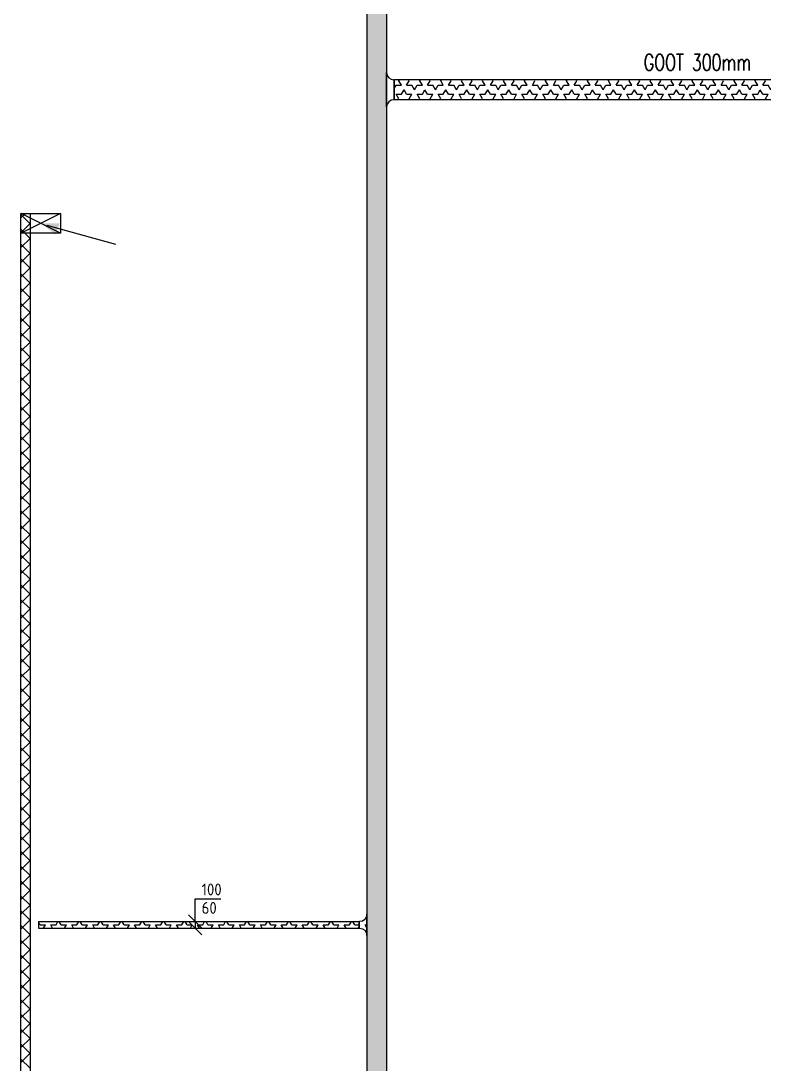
# Model space of a CAD drawing. Header units: millimetres. Extents: x -5310 to 110806, y 0 to 79600.
# Drawn here: x 45274 to 56533, y 45109 to 60917 of the extents above; entities that cross this region are included whole.
import ezdxf

# ---------------------------------------------------------------- set-up
doc = ezdxf.new("R2010")
doc.units = ezdxf.units.MM
doc.header["$LTSCALE"] = 100
for name, color, linetype in [('BL$4----_STEMPEL', 7, 'Continuous'), ('ByLayer', 2, 'Continuous'), ('EL6131--_ENERGIEBEDR (1996)', 2, 'Continuous'), ('EL6131--_GEBOUWINST (1996)', 2, 'Continuous'), ('EL6131--_KG_D', 3, 'Continuous'), ('EL6221--', 3, 'Continuous'), ('EM6131--_KG', 1, 'Continuous')]:
    doc.layers.add(name, color=color, linetype=linetype)
doc.styles.add('ROMANS', font='ROMANS', dxfattribs={"width": 0.7})
doc.styles.add('STABICAD-018', font='ISOCP.SHX', dxfattribs={"height": 180})

# ---------------------------------------------------------------- blocks, each defined once
blk = doc.blocks.new('*X49')
at = {"color": 0}
for p, q in [((21214, 29970), (21354, 30110)), ((21442, 29970), (21302, 30110)), ((21439, 29970), (21579, 30110)), ((21667, 29970), (21527, 30110)), ((21663, 29970), (21803, 30110)), ((21891, 29970), (21751, 30110)), ((21888, 29970), (22028, 30110)), ((22116, 29970), (21976, 30110)), ((22112, 29970), (22252, 30110)), ((22340, 29970), (22200, 30110)), ((22337, 29970), (22477, 30110)), ((22565, 29970), (22425, 30110)), ((22561, 29970), (22701, 30110)), ((22789, 29970), (22649, 30110)), ((22786, 29970), (22926, 30110)), ((23014, 29970), (22874, 30110)), ((23010, 29970), (23150, 30110)), ((23238, 29970), (23098, 30110)), ((23235, 29970), (23375, 30110)), ((23463, 29970), (23323, 30110)), ((23459, 29970), (23599, 30110)), ((23687, 29970), (23547, 30110)), ((23684, 29970), (23824, 30110)), ((23912, 29970), (23772, 30110)), ((23908, 29970), (24048, 30110)), ((24136, 29970), (23996, 30110)), ((24133, 29970), (24273, 30110)), ((24361, 29970), (24221, 30110)), ((24357, 29970), (24497, 30110)), ((24585, 29970), (24445, 30110)), ((24582, 29970), (24722, 30110)), ((24810, 29970), (24670, 30110)), ((24806, 29970), (24946, 30110)), ((25034, 29970), (24894, 30110)), ((25031, 29970), (25171, 30110)), ((25259, 29970), (25119, 30110)), ((25255, 29970), (25395, 30110)), ((25483, 29970), (25343, 30110)), ((25480, 29970), (25620, 30110)), ((25708, 29970), (25568, 30110)), ((25704, 29970), (25844, 30110)), ((25932, 29970), (25792, 30110)), ((25929, 29970), (26069, 30110)), ((26157, 29970), (26017, 30110)), ((26153, 29970), (26293, 30110)), ((26381, 29970), (26241, 30110)), ((26378, 29970), (26518, 30110)), ((26606, 29970), (26466, 30110)), ((26602, 29970), (26742, 30110)), ((26830, 29970), (26690, 30110)), ((26827, 29970), (26967, 30110)), ((27055, 29970), (26915, 30110)), ((27051, 29970), (27191, 30110)), ((27279, 29970), (27139, 30110)), ((27276, 29970), (27416, 30110)), ((27504, 29970), (27364, 30110)), ((27500, 29970), (27640, 30110)), ((27728, 29970), (27588, 30110)), ((27725, 29970), (27865, 30110)), ((27953, 29970), (27813, 30110)), ((27949, 29970), (28089, 30110)), ((28177, 29970), (28037, 30110)), ((28174, 29970), (28314, 30110)), ((28402, 29970), (28262, 30110)), ((28398, 29970), (28538, 30110)), ((28626, 29970), (28486, 30110)), ((28623, 29970), (28763, 30110)), ((28851, 29970), (28711, 30110)), ((28847, 29970), (28987, 30110)), ((29075, 29970), (28935, 30110)), ((29072, 29970), (29212, 30110)), ((29300, 29970), (29160, 30110)), ((29296, 29970), (29436, 30110)), ((29524, 29970), (29384, 30110)), ((29521, 29970), (29661, 30110)), ((29749, 29970), (29609, 30110)), ((29745, 29970), (29885, 30110)), ((29973, 29970), (29833, 30110)), ((29970, 29970), (30110, 30110)), ((30198, 29970), (30058, 30110)), ((30194, 29970), (30334, 30110)), ((30422, 29970), (30282, 30110)), ((30419, 29970), (30559, 30110)), ((30647, 29970), (30507, 30110)), ((30643, 29970), (30783, 30110)), ((30871, 29970), (30731, 30110)), ((30868, 29970), (31008, 30110)), ((31096, 29970), (30956, 30110)), ((31092, 29970), (31232, 30110)), ((31320, 29970), (31180, 30110)), ((31317, 29970), (31457, 30110)), ((31545, 29970), (31405, 30110)), ((31541, 29970), (31681, 30110)), ((31769, 29970), (31629, 30110)), ((31766, 29970), (31906, 30110)), ((31994, 29970), (31854, 30110)), ((31990, 29970), (32130, 30110)), ((32218, 29970), (32078, 30110)), ((32215, 29970), (32355, 30110)), ((32443, 29970), (32303, 30110)), ((32439, 29970), (32579, 30110)), ((32667, 29970), (32527, 30110)), ((32664, 29970), (32804, 30110)), ((32892, 29970), (32752, 30110)), ((32888, 29970), (33028, 30110)), ((33116, 29970), (32976, 30110)), ((33113, 29970), (33253, 30110)), ((33341, 29970), (33201, 30110)), ((33338, 29970), (33478, 30110)), ((33565, 29970), (33425, 30110)), ((33562, 29970), (33702, 30110)), ((33790, 29970), (33650, 30110)), ((33787, 29970), (33927, 30110)), ((34014, 29970), (33874, 30110)), ((34011, 29970), (34151, 30110)), ((34168, 30040), (34099, 30110))]:
    blk.add_line(p, q, dxfattribs=at)
blk = doc.blocks.new('NV-1')
at = {"layer": 'ByLayer'}
for p, q in [((0, 4), (7.91, 0)), ((0, 0), (7.91, 4))]:
    blk.add_line(p, q, dxfattribs=at)
blk.add_lwpolyline([(0, 0), (8, 0), (8, 4), (0, 4)], close=True, dxfattribs=at)
blk = doc.blocks.new('PIJL-UIT')
at = {"layer": 'ByLayer', "color": 2}
blk.add_line((0, 0), (2.92, 10.41), dxfattribs=at)
blk.add_solid([(3.23, 11.35), (1.51, 9.11), (3.24, 8.54)], dxfattribs=at)
blk = doc.blocks.new('*U69')
at = {"color": 0, "linetype": 'Continuous'}
for p, q in [((0, -260, -2730), (0, 260, -2730)), ((115, 150, -2730), (110, 150, -2730)), ((115, -150, -2730), (115, 150, -2730)), ((115, -150, -2730), (110, -150, -2730))]:
    blk.add_line(p, q, dxfattribs=at)
for centre, start, end in [((110, 260, -2730), 180, 270), ((110, -260, -2730), 90, 180)]:
    blk.add_arc(centre, 110, start, end, dxfattribs=at)
at = {"layer": 'EL6221--', "color": 1, "style": 'STABICAD-018'}
for tag in ['CODE', 'POSITIONCODE', 'SECTIONCODE']:
    blk.add_attdef(tag, (50815, 59873, 2730), '', height=1.8, dxfattribs=at)
blk = doc.blocks.new('*U103')
at = {"color": 0, "linetype": 'Continuous'}
for p, q in [((0, 50, -2730), (4856, 50, -2730)), ((0, -50, -2730), (0, 50, -2730)), ((4856, -50, -2730), (4856, 50, -2730)), ((0, -50, -2730), (4856, -50, -2730))]:
    blk.add_line(p, q, dxfattribs=at)
at = {"layer": 'BL$4----_STEMPEL', "color": 1, "style": 'STABICAD-018'}
for tag in ['CODE', 'POSITIONCODE', 'SECTIONCODE']:
    blk.add_attdef(tag, (109752, 39733, 2730), '', height=1.8, dxfattribs=at)
blk = doc.blocks.new('*U104')
at = {"color": 0, "linetype": 'Continuous'}
for p, q in [((0, -160, -2730), (0, 160, -2730)), ((115, 50, -2730), (110, 50, -2730)), ((115, -50, -2730), (115, 50, -2730)), ((115, -50, -2730), (110, -50, -2730))]:
    blk.add_line(p, q, dxfattribs=at)
for centre, start, end in [((110, 160, -2730), 180, 270), ((110, -160, -2730), 90, 180)]:
    blk.add_arc(centre, 110, start, end, dxfattribs=at)
at = {"layer": 'BL$4----_STEMPEL', "color": 1, "style": 'STABICAD-018'}
for tag in ['CODE', 'POSITIONCODE', 'SECTIONCODE']:
    blk.add_attdef(tag, (104781, 39733, 2730), '', height=1.8, dxfattribs=at)
blk = doc.blocks.new('*U105')
at = {"color": 0, "linetype": 'Continuous'}
for p, q in [((0, 0, -2730), (0, 347, -2730)), ((0, 347, -2730), (388, 347, -2730)), ((100, -100, -2730), (-100, 100, -2730)), ((100, -200, -2730), (-100, 0, -2730)), ((0, 0, -2730), (0, -100, -2730))]:
    blk.add_line(p, q, dxfattribs=at)
at = {"color": 0, "linetype": 'Continuous', "style": 'STABICAD-018'}
for s, p in [('100', (100, 397, -2730)), ('60', (100, 117, -2730))]:
    blk.add_text(s, height=180, dxfattribs=at).set_placement(p)
at = {"layer": 'BL$4----_STEMPEL', "color": 1, "style": 'STABICAD-018'}
blk.add_attdef('CODE', (107595, 39783, 2730), '', height=1.8, dxfattribs=at)

msp = doc.modelspace()

# ---------------------------------------------------------------- hatches: boundary and pattern name
at = {"layer": 'EL6221--'}
h = msp.add_hatch(dxfattribs=at)
h.set_pattern_fill('STARS', color=1, scale=25)
h.paths.add_polyline_path([(50515, 29394), (50815, 29394), (50815, 79379), (50515, 79379)])
h = msp.add_hatch(dxfattribs=at)
h.set_pattern_fill('STARS', color=1, scale=25)
h.paths.add_polyline_path([(58554, 59723), (58554, 60023)], flags=0)
edge = h.paths.add_edge_path(flags=17)
edge.add_line((50930, 60023), (50930, 59723))
edge.add_line((58554, 59723), (50930, 59723))
edge.add_line((58554, 60023), (58554, 59723))
edge.add_line((58554, 60023), (50930, 60023))
h = msp.add_hatch(dxfattribs=at)
h.set_pattern_fill('STARS', color=1, scale=25)
h.paths.add_polyline_path([(58554, 59723), (58554, 60023)], flags=0)
edge = h.paths.add_edge_path(flags=17)
edge.add_line((50930, 60023), (50930, 59723))
edge.add_line((58554, 60023), (50930, 60023))
edge.add_line((58554, 59723), (58554, 60023))
edge.add_line((58554, 59723), (50930, 59723))
h = msp.add_hatch(dxfattribs=at)
h.set_pattern_fill('STARS', color=1, scale=25)
h.set_pattern_definition([(0, (-67620.52, 7486.02), (0, 137.48153), [79.375, -79.375]), (60, (-67620.52, 7486.02), (-119.0625, 68.74077), [79.375, -79.375]), (120, (-67580.84, 7554.76), (-119.0625, -68.74077), [79.375, -79.375])])
h.paths.add_polyline_path([(45543, 47269), (50400, 47269), (50400, 47169), (45543, 47169)])
h.paths.add_polyline_path([(50400, 47269), (50405, 47269, 0.414214), (50515, 47379), (50515, 47059, 0.414214), (50405, 47169), (50400, 47169)])

# ---------------------------------------------------------------- linework, layer by layer
at = {"layer": 'EL6131--_GEBOUWINST (1996)', "color": 2, "linetype": 'Continuous'}
msp.add_lwpolyline([(45414, 58000), (45414, 29300), (45274, 29300), (45274, 58000)], close=True, dxfattribs=at)
at = {"layer": 'EL6131--_KG_D', "linetype": 'Continuous'}
for p, q in [((50515, 79379), (50515, 29394)), ((50815, 79379), (50815, 29394)), ((58554, 60023), (50930, 60023)), ((50930, 60023), (50930, 59723)), ((58554, 59723), (50930, 59723))]:
    msp.add_line(p, q, dxfattribs=at)

# ---------------------------------------------------------------- block references
at = {"layer": 'EL6131--_ENERGIEBEDR (1996)', "color": 2, "linetype": 'Continuous', "xscale": -75, "yscale": 75, "zscale": 75}
msp.add_blockref('NV-1', (45874, 57700), dxfattribs=at)
at = {"layer": 'EL6131--_ENERGIEBEDR (1996)', "color": 1, "linetype": 'Continuous', "xscale": 100, "yscale": 100, "zscale": 100, "rotation": 90}
msp.add_blockref('PIJL-UIT', (46713, 57527), dxfattribs=at)
at = {"layer": 'EL6131--_GEBOUWINST (1996)', "color": 1, "linetype": 'Continuous', "rotation": 90}
msp.add_blockref('*X49', (75384, 23832), dxfattribs=at)
at = {"layer": 'EL6131--_KG_D', "linetype": 'Continuous'}
msp.add_blockref('*U69', (50815, 59873, 2730), dxfattribs=at)
at = {"layer": 'EL6131--_KG_D', "linetype": 'Continuous', "xscale": -1, "rotation": 180}
msp.add_blockref('*U103', (45543, 47219, 2730), dxfattribs=at)
at = {"layer": 'EL6131--_KG_D', "linetype": 'Continuous', "xscale": -1}
msp.add_blockref('*U104', (50515, 47219, 2730), dxfattribs=at)
at = {"layer": 'EM6131--_KG', "linetype": 'Continuous'}
msp.add_blockref('*U105', (47913, 47269, 2730), dxfattribs=at)

# ---------------------------------------------------------------- texts
at = {"layer": 'EL6131--_ENERGIEBEDR (1996)', "color": 1, "linetype": 'Continuous', "style": 'ROMANS', "width": 0.7}
msp.add_text('GOOT 300mm', height=250, dxfattribs=at).set_placement((54711, 60164))

doc.saveas('drawing.dxf')
